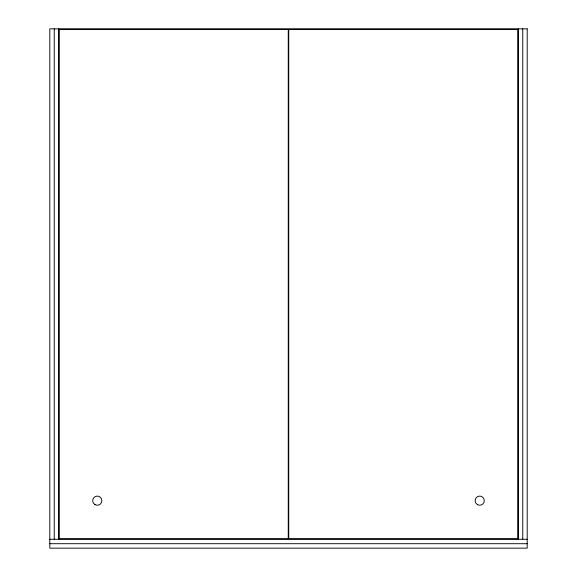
<?xml version="1.0" encoding="UTF-8"?>
<svg xmlns="http://www.w3.org/2000/svg" width="577" height="577" viewBox="0 0 577 577"><rect width="100%" height="100%" fill="white"/><g stroke="black" fill="none" stroke-linecap="round" stroke-linejoin="round"><path stroke-width="0.87" d="M49.802 539.264L527.198 539.264M49.802 543.707L527.198 543.707M522.755 28.85L522.755 539.264M518.312 28.85L518.312 539.264M58.688 28.85L58.688 539.264M54.245 28.85L54.245 539.264M527.198 28.85L49.802 28.85L49.802 548.15L527.198 548.15L527.198 28.85M288.248 29.355L59.193 29.355L59.193 538.752L288.248 538.752L288.248 29.355M517.807 29.355L288.752 29.355L288.752 538.752L517.807 538.752L517.807 29.355M477.424 504.63A4.573 4.573 0 0 0 484.291 500.663A4.573 4.573 0 0 0 477.424 496.703A4.573 4.573 0 0 0 477.424 504.63M94.996 504.63A4.573 4.573 0 0 0 101.862 500.663A4.573 4.573 0 0 0 94.996 496.703A4.573 4.573 0 0 0 94.996 504.63"/></g></svg>
